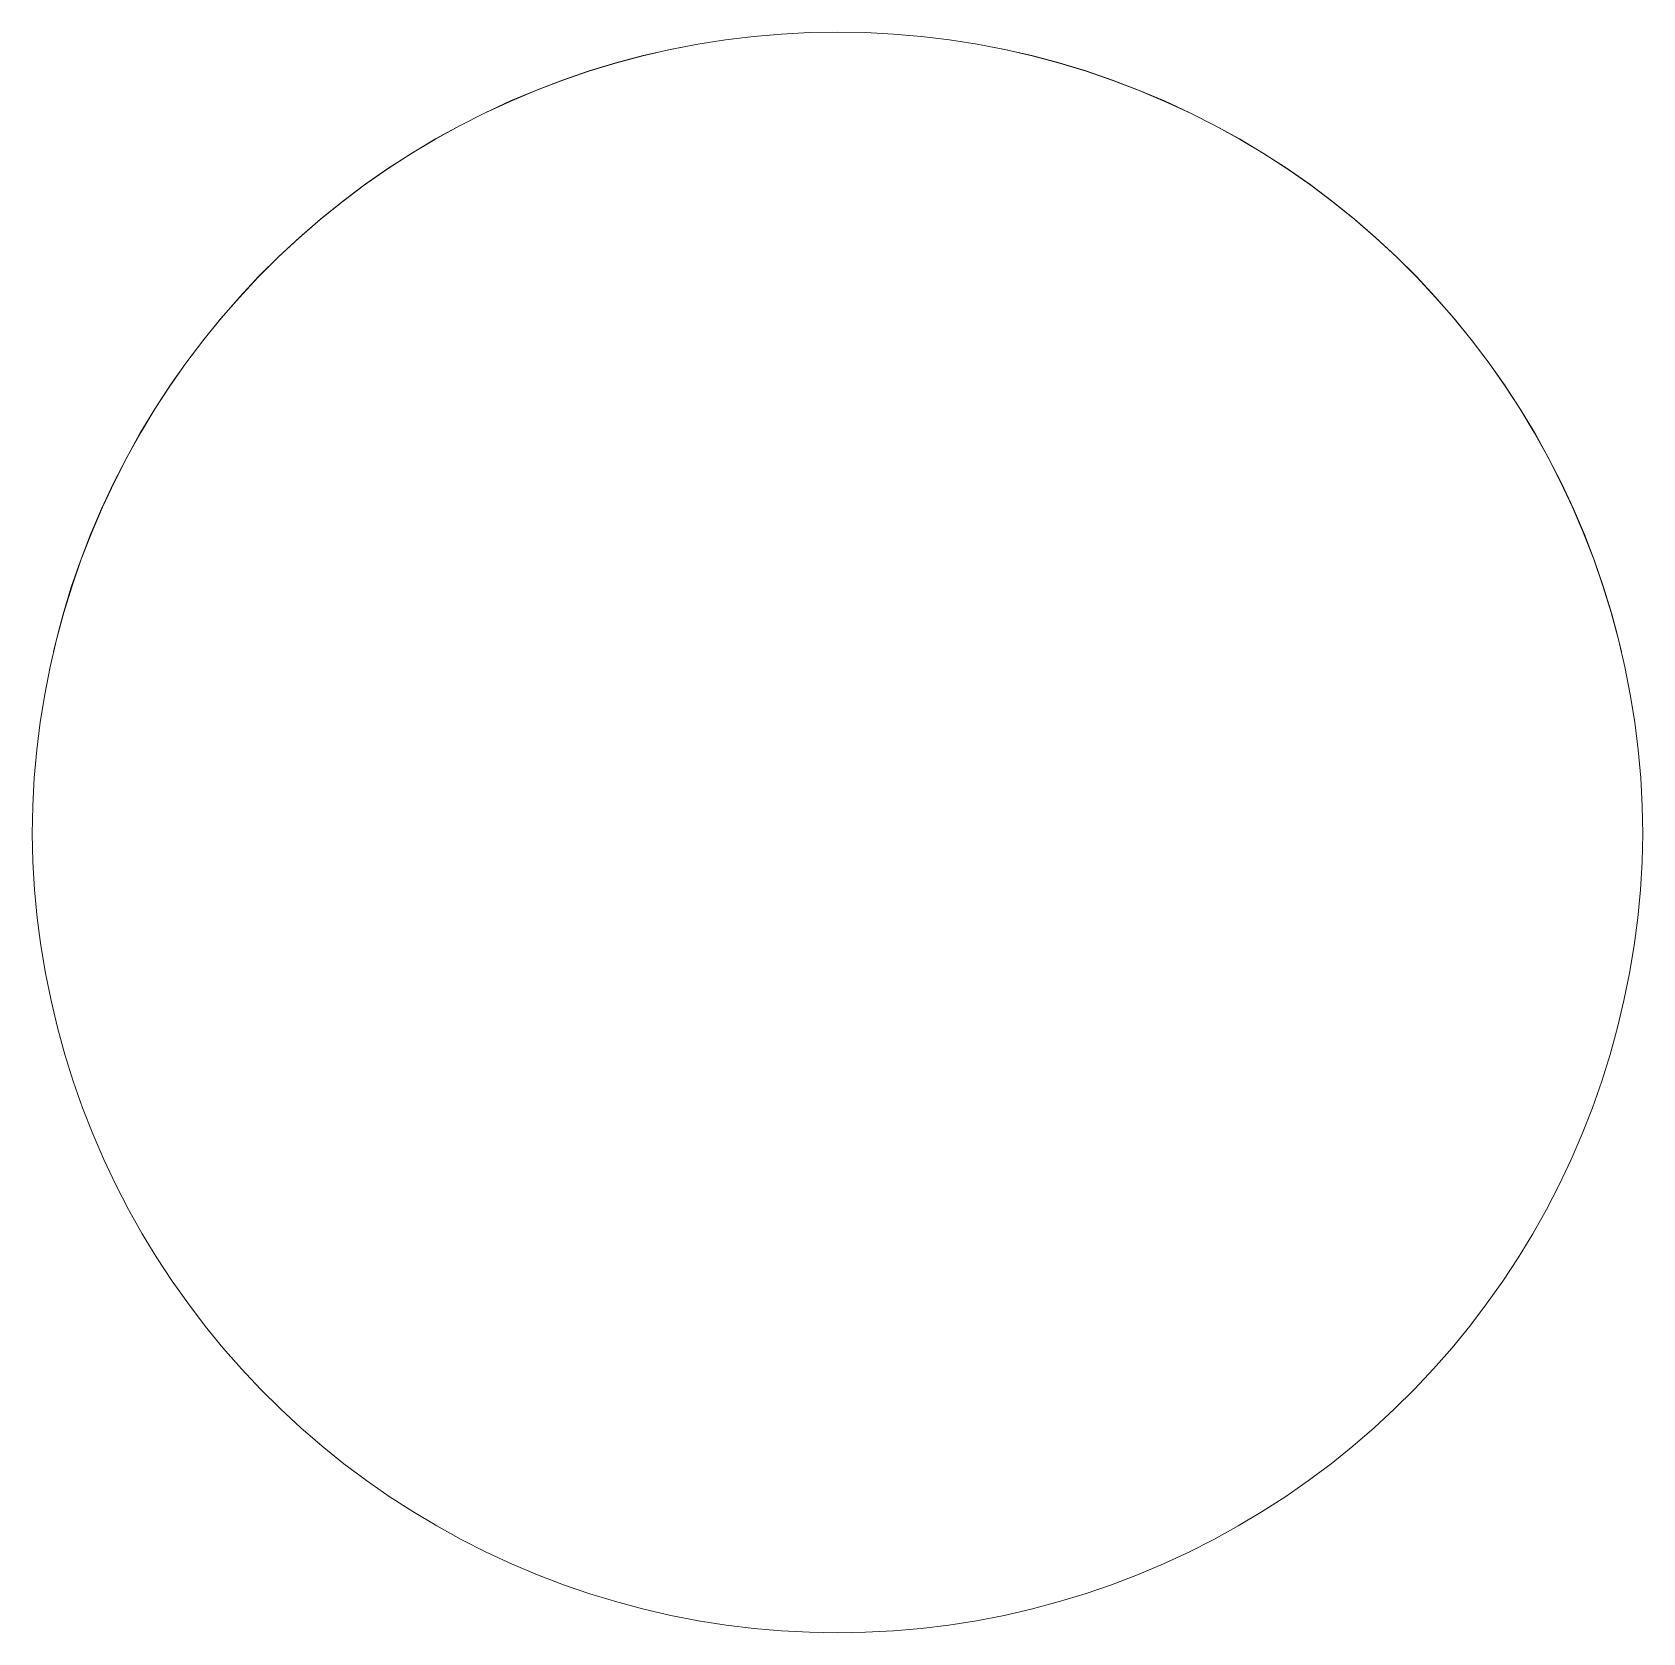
# Model space of a CAD drawing. Header units: inches. Extents: x -10 to 169, y -3 to 129.
# Drawn here: x 58.82 to 59.411, y 54.077 to 54.664 of the extents above; entities that cross this region are included whole.
import ezdxf

# ---------------------------------------------------------------- set-up
doc = ezdxf.new("R2010")
doc.units = ezdxf.units.IN
doc.layers.add('ZANO_R', color=7, linetype='Continuous', lineweight=0)

msp = doc.modelspace()

# ---------------------------------------------------------------- linework, layer by layer
at = {"layer": 'ZANO_R'}
for p, q in [((59.07443, 54.66098), (59.08466, 54.66222)), ((59.07449, 54.66102), (59.0847, 54.66225)), ((59.08466, 54.66222), (59.09492, 54.6631)), ((59.0847, 54.66225), (59.09495, 54.66312)), ((59.09492, 54.6631), (59.1052, 54.66363)), ((59.09495, 54.66312), (59.10522, 54.66363)), ((59.1052, 54.66363), (59.1155, 54.66379)), ((59.10522, 54.66363), (59.1155, 54.66379)), ((59.1155, 54.66379), (59.12578, 54.66363)), ((59.1155, 54.66379), (59.1258, 54.66363)), ((59.12578, 54.66363), (59.13605, 54.66312)), ((59.1258, 54.66363), (59.13608, 54.6631)), ((59.13605, 54.66312), (59.1463, 54.66225)), ((59.13608, 54.6631), (59.14635, 54.66222)), ((59.1463, 54.66225), (59.15651, 54.66102)), ((59.14635, 54.66222), (59.15657, 54.66098)), ((59.0441, 54.65513), (59.05414, 54.65743)), ((59.04421, 54.6552), (59.05424, 54.65749)), ((59.05414, 54.65743), (59.06426, 54.65938)), ((59.05424, 54.65749), (59.06433, 54.65943)), ((59.06426, 54.65938), (59.07443, 54.66098)), ((59.06433, 54.65943), (59.07449, 54.66102)), ((59.15651, 54.66102), (59.16667, 54.65943)), ((59.15657, 54.66098), (59.16675, 54.65938)), ((59.16667, 54.65943), (59.17676, 54.65749)), ((59.16675, 54.65938), (59.17686, 54.65743)), ((59.17676, 54.65749), (59.18679, 54.6552)), ((59.17686, 54.65743), (59.1869, 54.65513)), ((59.01456, 54.64614), (59.0243, 54.64948)), ((59.0147, 54.64626), (59.02443, 54.64958)), ((59.0243, 54.64948), (59.03415, 54.65248)), ((59.02443, 54.64958), (59.03427, 54.65257)), ((59.03415, 54.65248), (59.0441, 54.65513)), ((59.03427, 54.65257), (59.04421, 54.6552)), ((59.18679, 54.6552), (59.19673, 54.65257)), ((59.1869, 54.65513), (59.19685, 54.65248)), ((59.19673, 54.65257), (59.20657, 54.64958)), ((59.19685, 54.65248), (59.2067, 54.64948)), ((59.20657, 54.64958), (59.2163, 54.64626)), ((59.2067, 54.64948), (59.21645, 54.64614)), ((59.00493, 54.64246), (59.01456, 54.64614)), ((59.00509, 54.64259), (59.0147, 54.64626)), ((59.2163, 54.64626), (59.22591, 54.64259)), ((59.21645, 54.64614), (59.22607, 54.64246)), ((58.98611, 54.63412), (58.99545, 54.63845)), ((58.98629, 54.63427), (58.99562, 54.6386)), ((58.99545, 54.63845), (59.00493, 54.64246)), ((58.99562, 54.6386), (59.00509, 54.64259)), ((59.22591, 54.64259), (59.23538, 54.6386)), ((59.22607, 54.64246), (59.23555, 54.63845)), ((59.23538, 54.6386), (59.24471, 54.63427)), ((59.23555, 54.63845), (59.24489, 54.63412)), ((58.97692, 54.62945), (58.98611, 54.63412)), ((58.97712, 54.62963), (58.98629, 54.63427)), ((59.24471, 54.63427), (59.25388, 54.62963)), ((59.24489, 54.63412), (59.25408, 54.62945)), ((58.96791, 54.62447), (58.97692, 54.62945)), ((58.96811, 54.62466), (58.97712, 54.62963)), ((59.25388, 54.62963), (59.26289, 54.62466)), ((59.25408, 54.62945), (59.26309, 54.62447)), ((58.95907, 54.61918), (58.96791, 54.62447)), ((58.95929, 54.61939), (58.96811, 54.62466)), ((59.26289, 54.62466), (59.27171, 54.61939)), ((59.26309, 54.62447), (59.27193, 54.61918)), ((58.95043, 54.61358), (58.95907, 54.61918)), ((58.95065, 54.61381), (58.95929, 54.61939)), ((59.27171, 54.61939), (59.28035, 54.61381)), ((59.27193, 54.61918), (59.28057, 54.61358)), ((58.94198, 54.60769), (58.95043, 54.61358)), ((58.94221, 54.60793), (58.95065, 54.61381)), ((59.28035, 54.61381), (59.28879, 54.60793)), ((59.28057, 54.61358), (59.28902, 54.60769)), ((58.93375, 54.6015), (58.94198, 54.60769)), ((58.93399, 54.60176), (58.94221, 54.60793)), ((59.28879, 54.60793), (59.29701, 54.60176)), ((59.28902, 54.60769), (59.29725, 54.6015)), ((58.92573, 54.59503), (58.93375, 54.6015)), ((58.92598, 54.59531), (58.93399, 54.60176)), ((59.29701, 54.60176), (59.30502, 54.59531)), ((59.29725, 54.6015), (59.30527, 54.59503)), ((58.91795, 54.58829), (58.92573, 54.59503)), ((58.9182, 54.58858), (58.92598, 54.59531)), ((59.30502, 54.59531), (59.3128, 54.58858)), ((59.30527, 54.59503), (59.31305, 54.58829)), ((58.91041, 54.58128), (58.91795, 54.58829)), ((58.91067, 54.58158), (58.9182, 54.58858)), ((59.3128, 54.58858), (59.32033, 54.58158)), ((59.31305, 54.58829), (59.32059, 54.58128)), ((58.90311, 54.574), (58.91041, 54.58128)), ((58.90338, 54.57433), (58.91067, 54.58158)), ((59.32033, 54.58158), (59.32762, 54.57433)), ((59.32059, 54.58128), (59.32789, 54.574)), ((58.89608, 54.56648), (58.90311, 54.574)), ((58.89635, 54.56682), (58.90338, 54.57433)), ((59.32762, 54.57433), (59.33465, 54.56682)), ((59.32789, 54.574), (59.33492, 54.56648)), ((58.88959, 54.55908), (58.89635, 54.56682)), ((59.33465, 54.56682), (59.34141, 54.55908)), ((58.88931, 54.55872), (58.89608, 54.56648)), ((59.33492, 54.56648), (59.34169, 54.55872)), ((58.88282, 54.55072), (58.88931, 54.55872)), ((58.8831, 54.5511), (58.88959, 54.55908)), ((59.34141, 54.55908), (59.3479, 54.5511)), ((59.34169, 54.55872), (59.34819, 54.55072)), ((58.87661, 54.54251), (58.88282, 54.55072)), ((58.87689, 54.54291), (58.8831, 54.5511)), ((59.3479, 54.5511), (59.35411, 54.54291)), ((59.34819, 54.55072), (59.3544, 54.54251)), ((58.87069, 54.53408), (58.87661, 54.54251)), ((58.87097, 54.5345), (58.87689, 54.54291)), ((59.35411, 54.54291), (59.36003, 54.5345)), ((59.3544, 54.54251), (59.36032, 54.53408)), ((58.86506, 54.52545), (58.87069, 54.53408)), ((58.86535, 54.52589), (58.87097, 54.5345)), ((59.36003, 54.5345), (59.36565, 54.52589)), ((59.36032, 54.53408), (59.36594, 54.52545)), ((58.85974, 54.51663), (58.86506, 54.52545)), ((58.86004, 54.51708), (58.86535, 54.52589)), ((59.36565, 54.52589), (59.37097, 54.51708)), ((59.36594, 54.52545), (59.37126, 54.51663)), ((58.85474, 54.50763), (58.85974, 54.51663)), ((58.85503, 54.5081), (58.86004, 54.51708)), ((59.37097, 54.51708), (59.37597, 54.5081)), ((59.37126, 54.51663), (59.37626, 54.50763)), ((58.85034, 54.49895), (58.85503, 54.5081)), ((59.37597, 54.5081), (59.38066, 54.49895)), ((58.85005, 54.49846), (58.85474, 54.50763)), ((59.37626, 54.50763), (59.38095, 54.49846)), ((58.84568, 54.48913), (58.85005, 54.49846)), ((58.84597, 54.48964), (58.85034, 54.49895)), ((59.38066, 54.49895), (59.38503, 54.48964)), ((59.38095, 54.49846), (59.38532, 54.48913)), ((58.84164, 54.47966), (58.84568, 54.48913)), ((58.84193, 54.48019), (58.84597, 54.48964)), ((59.38503, 54.48964), (59.38907, 54.48019)), ((59.38532, 54.48913), (59.38936, 54.47966)), ((58.83794, 54.47005), (58.84164, 54.47966)), ((58.83823, 54.47059), (58.84193, 54.48019)), ((59.38907, 54.48019), (59.39278, 54.47059)), ((59.38936, 54.47966), (59.39306, 54.47005)), ((58.83457, 54.46032), (58.83794, 54.47005)), ((58.83486, 54.46088), (58.83823, 54.47059)), ((59.39278, 54.47059), (59.39615, 54.46088)), ((59.39306, 54.47005), (59.39643, 54.46032)), ((58.83183, 54.45105), (58.83486, 54.46088)), ((59.39615, 54.46088), (59.39917, 54.45105)), ((58.83154, 54.45047), (58.83457, 54.46032)), ((59.39643, 54.46032), (59.39946, 54.45047)), ((58.82914, 54.44113), (58.83183, 54.45105)), ((58.83162, 54.45045), (58.82975, 54.44364)), ((59.39917, 54.45105), (59.40186, 54.44113)), ((59.40125, 54.44364), (59.39938, 54.45045)), ((58.82975, 54.44364), (58.82804, 54.43679)), ((59.40296, 54.43679), (59.40125, 54.44364)), ((58.82681, 54.43111), (58.82914, 54.44113)), ((59.40186, 54.44113), (59.4042, 54.43111)), ((58.82482, 54.42102), (58.82681, 54.43111)), ((59.4042, 54.43111), (59.40618, 54.42102)), ((58.82319, 54.41087), (58.82482, 54.42102)), ((59.40618, 54.42102), (59.40781, 54.41087)), ((58.82191, 54.40067), (58.82319, 54.41087)), ((59.40781, 54.41087), (59.40909, 54.40067)), ((58.82099, 54.39043), (58.82191, 54.40067)), ((59.40909, 54.40067), (59.41001, 54.39043)), ((58.82043, 54.38016), (58.82099, 54.39043)), ((59.41001, 54.39043), (59.41057, 54.38016)), ((58.82023, 54.36988), (58.82043, 54.38016)), ((59.41057, 54.38016), (59.41078, 54.36988)), ((58.82023, 54.36988), (58.82049, 54.35963)), ((59.41051, 54.35963), (59.41078, 54.36988)), ((58.82049, 54.35963), (58.82111, 54.3494)), ((59.40989, 54.3494), (59.41051, 54.35963)), ((58.82111, 54.3494), (58.82208, 54.33919)), ((59.40892, 54.33919), (59.40989, 54.3494)), ((58.82208, 54.33919), (58.82341, 54.32903)), ((59.40759, 54.32903), (59.40892, 54.33919)), ((58.82341, 54.32903), (58.82509, 54.31891)), ((59.40591, 54.31891), (59.40759, 54.32903)), ((58.82509, 54.31891), (58.82712, 54.30886)), ((59.40388, 54.30886), (59.40591, 54.31891)), ((58.82712, 54.30886), (58.8295, 54.29889)), ((59.4015, 54.29889), (59.40388, 54.30886)), ((58.8295, 54.29889), (58.83222, 54.28901)), ((59.39878, 54.28901), (59.4015, 54.29889)), ((58.83222, 54.28901), (58.83528, 54.27922)), ((59.39572, 54.27922), (59.39878, 54.28901)), ((58.83528, 54.27922), (58.83869, 54.26955)), ((59.39231, 54.26955), (59.39572, 54.27922)), ((58.83869, 54.26955), (58.84242, 54.26)), ((59.38858, 54.26), (59.39231, 54.26955)), ((58.84242, 54.26), (58.84649, 54.25059)), ((59.38452, 54.25059), (59.38858, 54.26)), ((58.84649, 54.25059), (58.85087, 54.24133)), ((59.38013, 54.24133), (59.38452, 54.25059)), ((58.85087, 54.24133), (58.85558, 54.23222)), ((59.37542, 54.23222), (59.38013, 54.24133)), ((58.85558, 54.23222), (58.8606, 54.22328)), ((59.3704, 54.22328), (59.37542, 54.23222)), ((58.8606, 54.22328), (58.86593, 54.21452)), ((59.36507, 54.21452), (59.3704, 54.22328)), ((58.86593, 54.21452), (58.87156, 54.20595)), ((59.35944, 54.20595), (59.36507, 54.21452)), ((58.87156, 54.20595), (58.87748, 54.19759)), ((59.35352, 54.19759), (59.35944, 54.20595)), ((58.87748, 54.19759), (58.88369, 54.18943)), ((59.34731, 54.18943), (59.35352, 54.19759)), ((58.88369, 54.18943), (58.89018, 54.18149)), ((59.34082, 54.18149), (59.34731, 54.18943)), ((58.89018, 54.18149), (58.89694, 54.17379)), ((59.33406, 54.17379), (59.34082, 54.18149)), ((58.89694, 54.17379), (58.90397, 54.16632)), ((59.32703, 54.16632), (59.33406, 54.17379)), ((58.90397, 54.16632), (58.91125, 54.1591)), ((59.31975, 54.1591), (59.32703, 54.16632)), ((58.91125, 54.1591), (58.91877, 54.15214)), ((59.31223, 54.15214), (59.31975, 54.1591)), ((58.91877, 54.15214), (58.92654, 54.14544)), ((59.30446, 54.14544), (59.31223, 54.15214)), ((58.92654, 54.14544), (58.93453, 54.13902)), ((59.29647, 54.13902), (59.30446, 54.14544)), ((58.93453, 54.13902), (58.94274, 54.13288)), ((59.28826, 54.13288), (59.29647, 54.13902)), ((58.94274, 54.13288), (58.95115, 54.12702)), ((59.27985, 54.12702), (59.28826, 54.13288)), ((58.95115, 54.12702), (58.95977, 54.12147)), ((59.27123, 54.12147), (59.27985, 54.12702)), ((58.95977, 54.12147), (58.96857, 54.11621)), ((59.26243, 54.11621), (59.27123, 54.12147)), ((58.96857, 54.11621), (58.97755, 54.11127)), ((59.25345, 54.11127), (59.26243, 54.11621)), ((58.97755, 54.11127), (58.9867, 54.10664)), ((58.9867, 54.10664), (58.996, 54.10232)), ((59.235, 54.10232), (59.2443, 54.10664)), ((59.2443, 54.10664), (59.25345, 54.11127)), ((58.996, 54.10232), (59.00544, 54.09834)), ((59.22556, 54.09834), (59.235, 54.10232)), ((59.00544, 54.09834), (59.01502, 54.09468)), ((59.01502, 54.09468), (59.02472, 54.09136)), ((59.20628, 54.09136), (59.21598, 54.09468)), ((59.21598, 54.09468), (59.22556, 54.09834)), ((59.02472, 54.09136), (59.03453, 54.08838)), ((59.19647, 54.08838), (59.20628, 54.09136)), ((59.03453, 54.08838), (59.04444, 54.08574)), ((59.04444, 54.08574), (59.05443, 54.08345)), ((59.05443, 54.08345), (59.06449, 54.0815)), ((59.16651, 54.0815), (59.17657, 54.08345)), ((59.17657, 54.08345), (59.18656, 54.08574)), ((59.18656, 54.08574), (59.19647, 54.08838)), ((59.06449, 54.0815), (59.07462, 54.07991)), ((59.07462, 54.07991), (59.0848, 54.07866)), ((59.0848, 54.07866), (59.09501, 54.07777)), ((59.09501, 54.07777), (59.10525, 54.07724)), ((59.10525, 54.07724), (59.1155, 54.07706)), ((59.1155, 54.07706), (59.12575, 54.07724)), ((59.12575, 54.07724), (59.13599, 54.07777)), ((59.13599, 54.07777), (59.1462, 54.07866)), ((59.1462, 54.07866), (59.15638, 54.07991)), ((59.15638, 54.07991), (59.16651, 54.0815))]:
    msp.add_line(p, q, dxfattribs=at)

doc.saveas('drawing.dxf')
